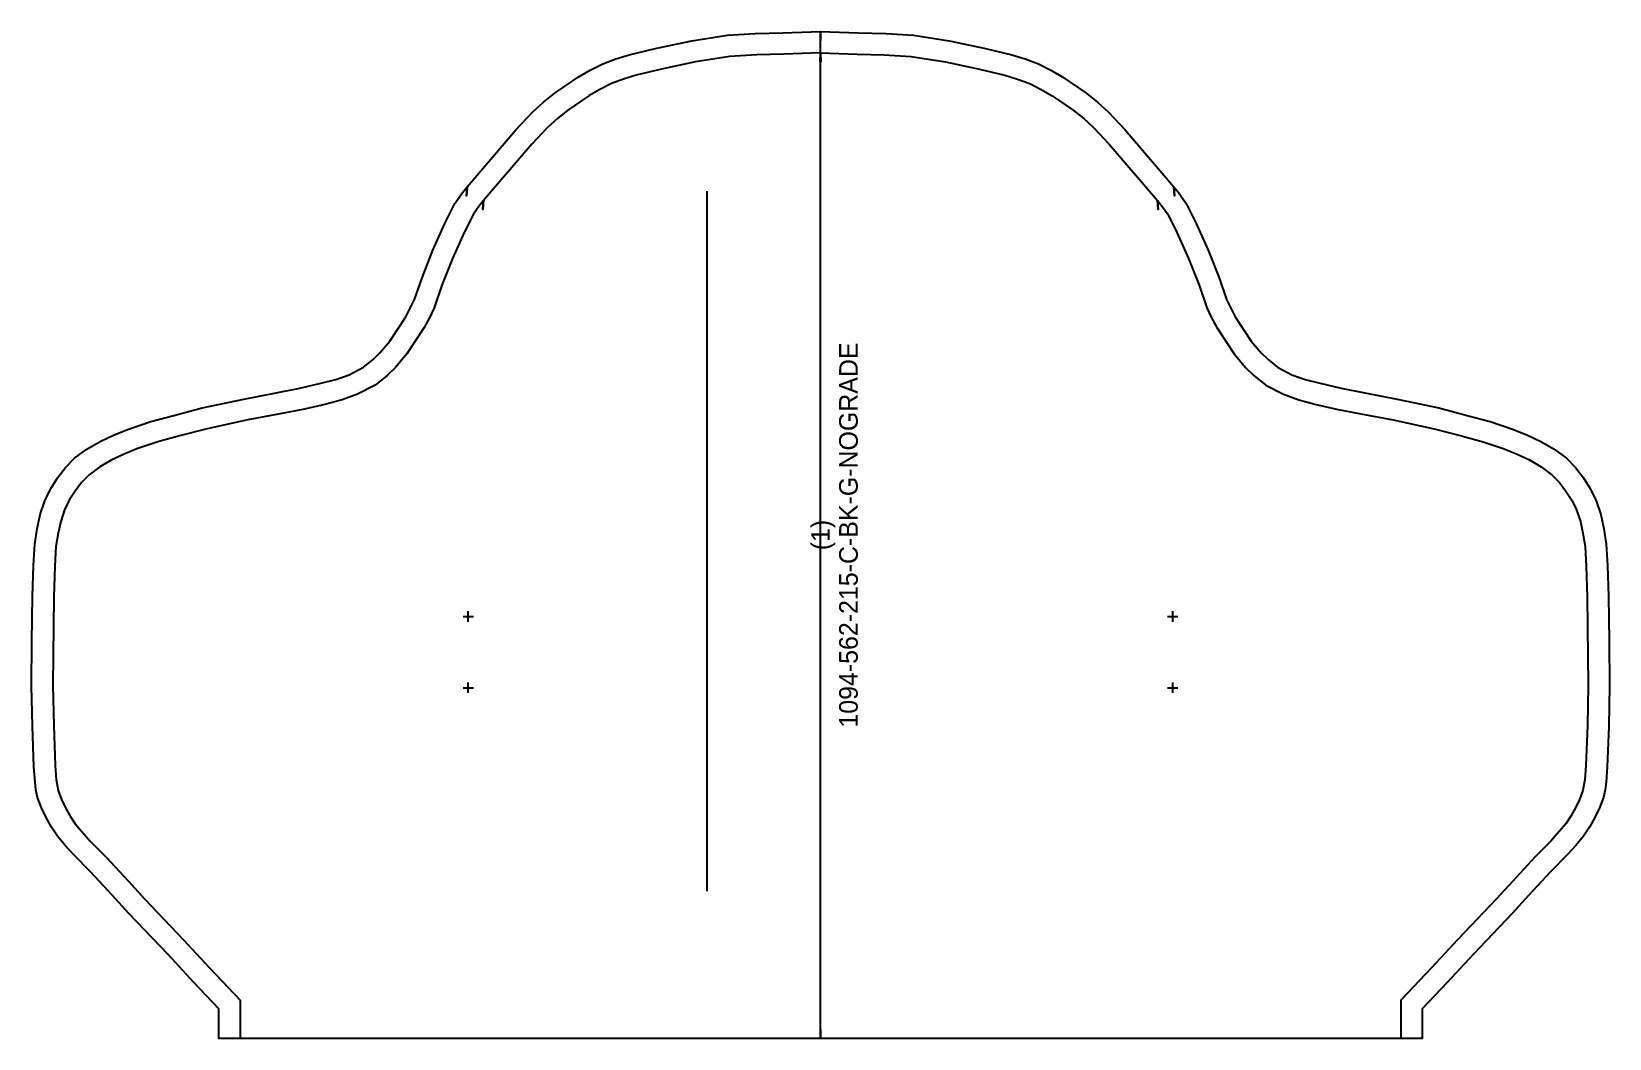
# Model space of a CAD drawing. Header units: inches. Extents: x -13.7 to 14, y 13.7 to 31.4.
import ezdxf
from ezdxf.enums import TextEntityAlignment as Align

# ---------------------------------------------------------------- set-up
doc = ezdxf.new("R2010")
doc.units = ezdxf.units.IN
doc.header["$MEASUREMENT"] = 0
doc.layers.add('ABC', color=7, linetype='Continuous')
doc.layers.add('T001L001', color=7, linetype='Continuous')

msp = doc.modelspace()

# ---------------------------------------------------------------- linework, layer by layer
at = {"layer": 'T001L001'}
for points in [[(0.157, 13.691), (0.157, 13.848), (0.157, 13.691), (-10.402, 13.691), (-10.402, 13.939), (-10.402, 14.212), (-10.841, 14.674), (-11.296, 15.162), (-11.982, 15.883), (-12.269, 16.199), (-12.655, 16.616), (-12.955, 16.918), (-13.099, 17.074), (-13.233, 17.238), (-13.34, 17.398), (-13.434, 17.566), (-13.517, 17.739), (-13.585, 17.919), (-13.615, 18.052), (-13.63, 18.188), (-13.649, 18.458), (-13.677, 19.169), (-13.691, 19.88), (-13.688, 20.665), (-13.674, 21.45), (-13.655, 21.992), (-13.636, 22.362), (-13.592, 22.634), (-13.538, 22.885), (-13.458, 23.127), (-13.356, 23.332), (-13.234, 23.526), (-13.096, 23.708), (-12.938, 23.872), (-12.721, 24.03), (-12.488, 24.165), (-12.243, 24.282), (-11.991, 24.384), (-11.597, 24.515), (-11.196, 24.624), (-10.698, 24.755), (-9.966, 24.912), (-9.396, 25.018), (-8.983, 25.1), (-8.612, 25.188), (-8.349, 25.256), (-8.118, 25.339), (-7.866, 25.469), (-7.697, 25.606), (-7.576, 25.723), (-7.404, 25.928), (-7.123, 26.355), (-6.968, 26.66), (-6.837, 27.041), (-6.646, 27.521), (-6.438, 27.994), (-6.259, 28.345), (-6.127, 28.537), (-6.044, 28.637), (-6.055, 28.48), (-6.044, 28.637), (-5.188, 29.633), (-4.896, 29.945), (-4.703, 30.122), (-4.499, 30.285), (-4.096, 30.561), (-3.885, 30.684), (-3.666, 30.792), (-3.435, 30.879), (-3.199, 30.95), (-2.717, 31.066), (-2.099, 31.199), (-1.475, 31.295), (-0.99, 31.324), (-0.503, 31.336), (0.157, 31.36), (0.157, 31.202), (0.157, 31.36), (0.818, 31.336), (1.304, 31.324), (1.789, 31.295), (2.414, 31.199), (3.032, 31.066), (3.513, 30.95), (3.75, 30.879), (3.981, 30.792), (4.199, 30.684), (4.41, 30.561), (4.814, 30.285), (5.018, 30.122), (5.211, 29.945), (5.502, 29.633), (6.359, 28.637), (6.369, 28.48), (6.359, 28.637), (6.441, 28.537), (6.574, 28.345), (6.752, 27.994), (6.96, 27.521), (7.152, 27.041), (7.283, 26.66), (7.437, 26.355), (7.719, 25.928), (7.891, 25.723), (8.012, 25.606), (8.181, 25.469), (8.433, 25.339), (8.664, 25.256), (8.927, 25.188), (9.297, 25.1), (9.71, 25.018), (10.281, 24.912), (11.013, 24.755), (11.51, 24.624), (11.912, 24.515), (12.305, 24.384), (12.557, 24.282), (12.802, 24.165), (13.035, 24.03), (13.252, 23.872), (13.41, 23.708), (13.549, 23.526), (13.67, 23.332), (13.773, 23.127), (13.853, 22.885), (13.906, 22.634), (13.95, 22.362), (13.97, 21.992), (13.988, 21.45), (14.003, 20.665), (14.005, 19.88), (13.992, 19.169), (13.964, 18.458), (13.945, 18.188), (13.929, 18.052), (13.9, 17.919), (13.831, 17.739), (13.748, 17.566), (13.654, 17.398), (13.547, 17.238), (13.413, 17.074), (13.269, 16.918), (12.969, 16.616), (12.584, 16.199), (12.297, 15.883), (11.611, 15.162), (11.156, 14.674), (10.716, 14.212), (10.716, 13.939), (10.716, 13.691), (0.157, 13.691)], [(0.157, 13.691), (0.157, 31.36)], [(0.157, 30.984), (0.163, 30.827), (0.157, 30.984), (-0.489, 30.961), (-0.961, 30.95), (-1.433, 30.921), (-2.035, 30.828), (-2.631, 30.7), (-3.079, 30.593), (-3.299, 30.526), (-3.514, 30.446), (-3.715, 30.346), (-3.908, 30.234), (-4.278, 29.981), (-4.462, 29.833), (-4.636, 29.674), (-4.908, 29.382), (-5.758, 28.395), (-5.768, 28.238), (-5.758, 28.395), (-5.828, 28.31), (-5.936, 28.153), (-6.097, 27.836), (-6.3, 27.375), (-6.487, 26.907), (-6.622, 26.514), (-6.704, 26.338), (-6.798, 26.166), (-7.103, 25.703), (-7.302, 25.467), (-7.448, 25.325), (-7.661, 25.154), (-7.968, 24.995), (-8.239, 24.897), (-8.522, 24.824), (-8.903, 24.733), (-9.325, 24.649), (-9.893, 24.544), (-10.611, 24.39), (-11.094, 24.263), (-11.474, 24.16), (-11.846, 24.036), (-12.068, 23.946), (-12.284, 23.843), (-12.49, 23.724), (-12.681, 23.584), (-12.813, 23.448), (-12.927, 23.297), (-13.028, 23.136), (-13.113, 22.965), (-13.18, 22.764), (-13.225, 22.555), (-13.262, 22.322), (-13.281, 21.976), (-13.299, 21.442), (-13.316, 19.884), (-13.302, 19.18), (-13.275, 18.477), (-13.258, 18.232), (-13.225, 18.039), (-13.167, 17.885), (-13.095, 17.737), (-13.015, 17.593), (-12.923, 17.456), (-12.662, 17.155), (-12.38, 16.871), (-11.992, 16.453), (-11.707, 16.138), (-11.023, 15.419), (-10.568, 14.931), (-10.027, 14.362), (-10.027, 13.939), (-10.027, 13.691)], [(0.157, 30.984), (0.152, 30.827), (0.157, 30.984), (0.803, 30.961), (1.276, 30.95), (1.747, 30.921), (2.35, 30.828), (2.946, 30.7), (3.394, 30.593), (3.614, 30.526), (3.829, 30.446), (4.029, 30.346), (4.223, 30.234), (4.593, 29.981), (4.777, 29.833), (4.951, 29.674), (5.223, 29.382), (6.072, 28.395), (6.083, 28.238), (6.072, 28.395), (6.142, 28.31), (6.251, 28.153), (6.412, 27.836), (6.614, 27.375), (6.801, 26.907), (6.936, 26.514), (7.019, 26.338), (7.112, 26.166), (7.418, 25.703), (7.616, 25.467), (7.763, 25.325), (7.975, 25.154), (8.282, 24.995), (8.553, 24.897), (8.836, 24.824), (9.217, 24.733), (9.64, 24.649), (10.207, 24.544), (10.926, 24.39), (11.408, 24.263), (11.788, 24.16), (12.16, 24.036), (12.383, 23.946), (12.599, 23.843), (12.805, 23.724), (12.996, 23.584), (13.127, 23.448), (13.242, 23.297), (13.343, 23.136), (13.428, 22.965), (13.495, 22.764), (13.539, 22.555), (13.577, 22.322), (13.595, 21.976), (13.613, 21.442), (13.63, 19.884), (13.617, 19.18), (13.589, 18.477), (13.572, 18.232), (13.54, 18.039), (13.482, 17.885), (13.41, 17.737), (13.329, 17.593), (13.238, 17.456), (12.976, 17.155), (12.694, 16.871), (12.307, 16.453), (12.022, 16.138), (11.338, 15.419), (10.883, 14.931), (10.341, 14.362), (10.341, 13.939), (10.341, 13.691)], [(-1.83, 16.278), (-1.83, 28.559)], [(-6.116, 21.095), (-5.935, 21.095)], [(-6.025, 21.004), (-6.025, 21.186)], [(6.249, 21.095), (6.431, 21.095)], [(6.34, 21.004), (6.34, 21.186)], [(-6.116, 19.845), (-5.935, 19.845)], [(-6.025, 19.754), (-6.025, 19.936)], [(6.249, 19.845), (6.431, 19.845)], [(6.34, 19.754), (6.34, 19.936)]]:
    msp.add_lwpolyline(points, dxfattribs=at)

# ---------------------------------------------------------------- texts
at = {"layer": 'ABC'}
for s, height, p in [('1094-562-215-C-BK-G-NOGRADE', 0.32716, (0.648, 22.525)), ('(1)', 0.3272, (0.157, 22.525))]:
    msp.add_text(s, height=height, rotation=90, dxfattribs=at).set_placement(p, align=Align.MIDDLE_CENTER)

doc.saveas('drawing.dxf')
